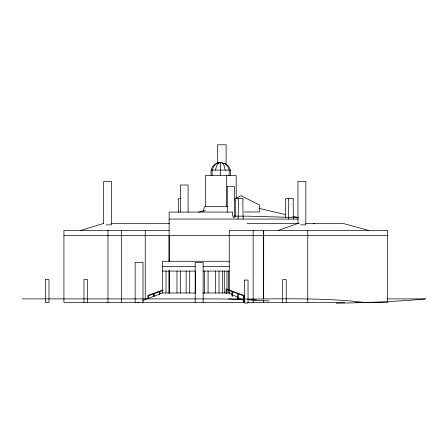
<?xml version="1.0" encoding="UTF-8"?>
<svg xmlns="http://www.w3.org/2000/svg" width="448" height="448" viewBox="0 0 448 448"><rect width="100%" height="100%" fill="white"/><g stroke="black" fill="none" stroke-linecap="round" stroke-linejoin="round"><path stroke-width="0.67" d="M83.994 302.551L83.994 279.602L87.545 279.602L87.545 302.551M103.65 223.485L103.65 181.44L111.524 181.44L111.524 224.862L106.271 224.862M107.979 302.551L107.979 230.423M121.324 302.551L121.324 230.423M145.225 299.768L145.225 230.423M147.924 298.721L147.924 295.411L162.596 290.03M148.294 298.525L148.294 295.837L153.754 293.832L153.754 296.52M154.123 296.386L154.123 293.698L159.589 291.693L159.589 294.381M159.958 294.246L159.958 291.558L162.994 290.444M142.666 300.591L162.45 292.986L162.45 261.268L229.258 261.268M166.006 292.986L166.006 271.085M169.126 293.496L169.126 270.497M169.126 261.436L169.126 212.072L232.652 212.072L232.652 216.154L247.173 216.154L298.441 217.571M169.568 292.986L169.568 271.085M176.971 292.986L176.971 271.085M180.337 212.201L180.337 185.024L188.082 185.024L188.082 212.201M180.527 292.986L180.527 271.085M186.15 292.986L186.15 271.085M189.711 292.986L189.711 271.085M195.334 292.986L195.334 271.085L162.45 271.085M204.512 292.986L204.512 271.085M208.074 292.986L208.074 271.085M215.466 292.986L215.466 271.085M219.022 292.986L219.022 271.085M222.578 292.986L222.578 271.085M224.291 292.986L224.291 271.085M226.122 293.546L226.122 288.859L243.986 295.411L243.986 302.025L243.617 301.89L243.617 295.837L238.151 293.832L238.151 299.214M226.486 293.591L226.486 289.554L231.952 291.558L231.952 296.268M226.99 292.986L226.99 271.085M227.259 212.173L227.259 186.385L234.338 186.385L234.338 217.745L233.05 217.745M228.704 271.085L228.704 292.986L202.686 292.986M229.258 293.496L229.258 230.423L387.548 230.434L387.548 302.551L355.348 302.551M232.322 296.402L232.322 291.693L237.787 293.698L237.787 299.079M253.154 302.551L253.154 230.423M282.677 302.529L282.677 279.58L286.227 279.58L286.227 302.529M297.954 223.485L297.954 181.44L305.827 181.44L305.827 224.862L300.574 224.862M307.754 302.551L307.754 230.423M238.123 219.066L238.448 200.928L237.927 199.713L238.403 199.332L238.403 198.492M285.606 217.734L285.768 200.928L285.247 199.713L285.723 199.332L285.723 198.492L293.182 198.492L293.182 199.332L293.658 199.713L293.143 200.928L293.468 219.066M288.473 219.066L288.798 200.928L288.282 199.713L288.753 199.332L288.753 198.492M220.702 162.663L220.354 175.644M215.628 170.117C215.88 167.278 216.944 164.186 219.526 162.663M211.243 175.644C207.766 158.726 232.725 158.122 228.872 175.644M203.09 211.221L204.501 206.696L227.534 206.696M236.079 198.178L241.013 195.703L259.521 204.999L259.521 211.971L244.171 211.971M217.582 163.24L218.814 162.663M218.697 162.663C213.147 164.22 211.282 170.475 212.296 175.644M137.558 302.551L138.835 302.064M278.191 230.479L297.954 223.423M313.46 223.854L314.787 223.423M80.478 230.558L103.65 223.423M198.727 212.128L205.453 210.554M336.218 303.206C366.066 302.708 395.864 301.739 425.6 298.917L387.576 298.889M224.106 163.475L226.117 163.475L226.117 144.794L217.409 144.794L217.409 163.475M211.243 170.117L230.39 170.117L230.39 175.644M181.009 198.492L178.478 198.492L178.478 199.332L178.002 199.713L178.517 200.928L178.517 212.358M169.126 219.066L298.39 219.066M111.054 223.423L169.725 223.423M246.988 223.423L299.298 223.423M305.698 223.423L343.062 223.423L368.676 230.468M169.126 230.423L63.924 230.423L63.924 302.551L244.961 302.551M63.924 235.654L387.548 235.654M162.45 266.487L195.311 266.487M203.006 266.487L229.258 266.487M203.006 271.085L229.258 271.085M162.45 292.986L195.698 292.986M22.4 298.889L215.852 298.889C265.205 299.846 314.703 296.576 363.871 302.378M247.694 302.551L344.854 302.551M228.536 298.889L244.507 299.583M247.979 299.734L269.186 301M241.231 299.085L244.658 299.314M248.086 299.544L252.879 299.863M254.251 299.958L256.306 300.093M258.927 208.348L285.841 214.654M292.566 216.227L297.948 217.493M229.258 292.986L245.045 301.28M225.389 163.526L228.81 166.348L230.39 170.117M221.906 162.663L223.782 164.774L225.198 170.117M243.118 219.066L242.794 200.928L243.309 199.713L242.833 199.332L242.833 198.492L235.374 198.492L235.374 199.332L234.898 199.713L235.413 200.928L235.413 216.395M236.208 198.486L236.208 175.644L205.358 175.644L205.358 206.791M226.677 175.644L226.677 206.791M203.157 302.551L203.157 262.349L195.166 262.349L195.166 302.551M169.126 235.654L169.126 261.526M169.126 270.614L169.126 292.986M142.996 302.551L142.996 262.349L135.134 262.349L135.134 302.551M45.427 279.602L45.427 302.551L48.978 302.551L48.978 279.602L45.427 279.602M244.485 280.073L244.485 303.027L248.035 303.027L248.035 280.073L244.485 280.073M263.67 300.462L263.67 302.551L263.704 300.462M263.67 230.423L263.67 299.068L263.704 230.434"/></g></svg>
